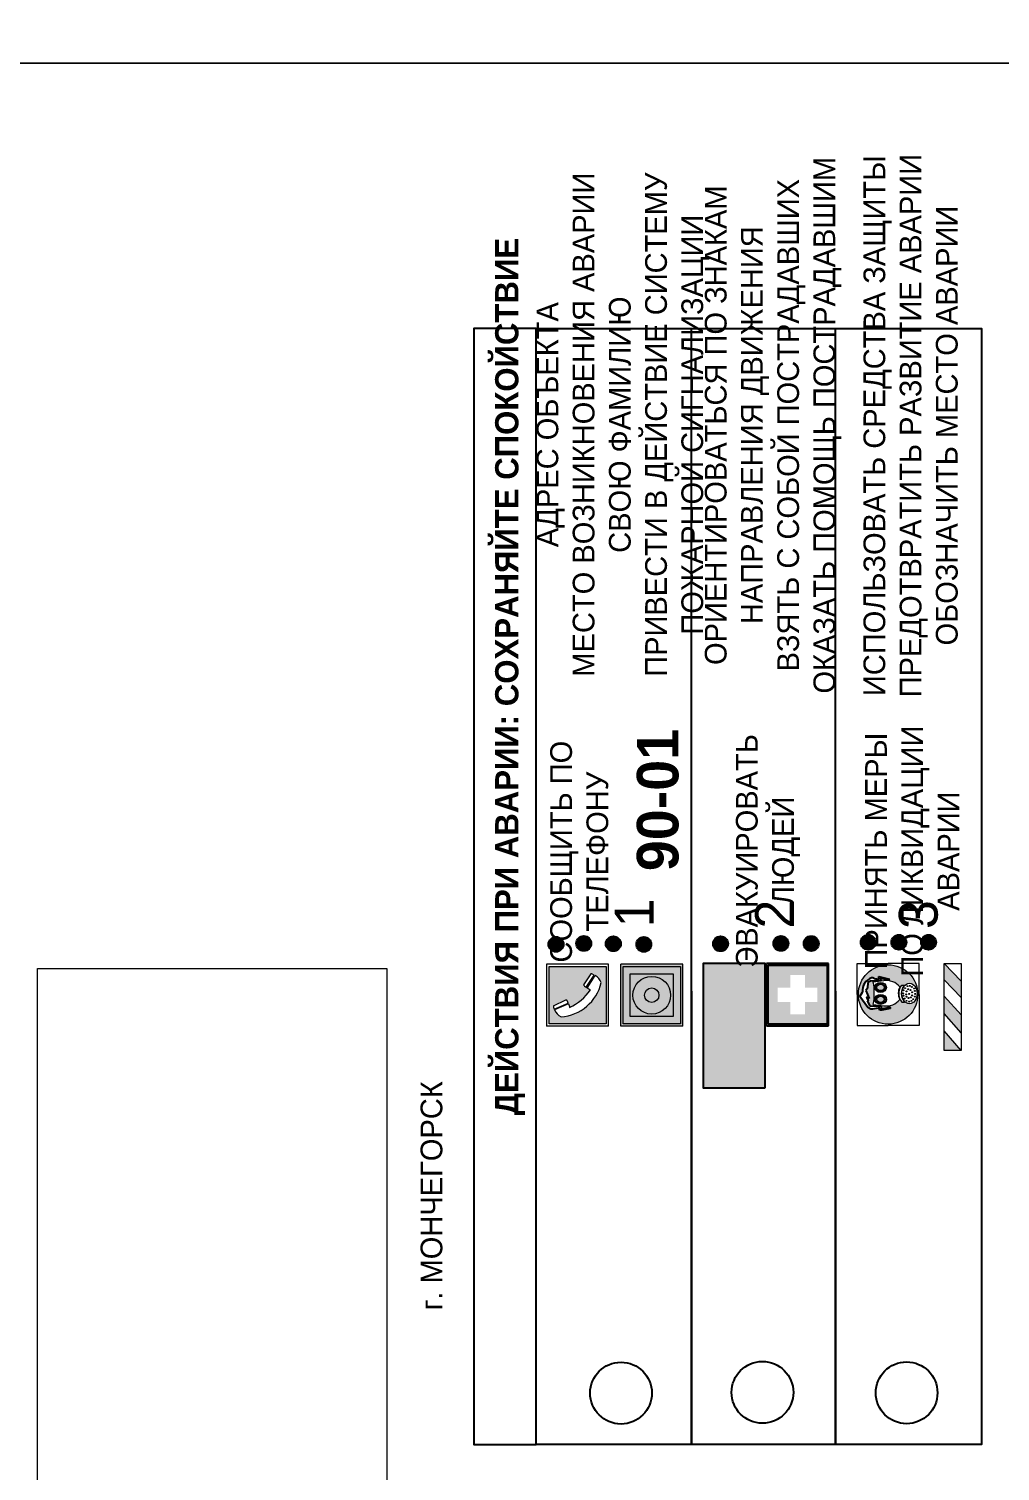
# Model space of a CAD drawing. Header units: millimetres. Extents: x 13810 to 67229, y 12374 to 21950.
# Drawn here: x 28840.9 to 28966.1, y 13967.8 to 14153.7 of the extents above; entities that cross this region are included whole.
import ezdxf

# ---------------------------------------------------------------- set-up
doc = ezdxf.new("R2010")
doc.units = ezdxf.units.MM
doc.styles.add('обычный', font='arial.ttf')
picture_1 = doc.add_image_def('image1.jpg', size_in_pixel=(337, 105))

# ---------------------------------------------------------------- blocks, each defined once
blk = doc.blocks.new('A$C38D26F80')
h = blk.add_hatch(color=5)
h.dxf.hatch_style = 1
h.paths.add_polyline_path([(-8.77, -4.48, 1), (-0.19, -4.48, 1)])
h.paths.add_polyline_path([(-6.75, -3.58), (-6.75, -3.31), (-6.62, -3.22), (-6.5, -3.22), (-6.42, -3.3), (-6.39, -3.28), (-6.59, -2.23), (-6.59, -2.01), (-6.38, -1.58), (-4.76, -0.4), (-4.13, -0.79, -0.362848), (-2.1, -2.1, -0.201049), (-2.17, -2.48, 0.085434), (-2.26, -3.13), (-1.9, -3.16), (-2.25, -4.7), (-2.4, -4.59), (-2.43, -4.34), (-2.36, -4.34), (-2.14, -3.34), (-2.47, -3.42), (-2.58, -1.95), (-2.77, -1.58), (-3.58, -1.52), (-3.92, -1.26), (-5.05, -1.73), (-4.87, -1.39), (-5.41, -1.6), (-5.41, -1.46), (-6.13, -1.87), (-6.18, -3.5), (-6.56, -3.47), (-6.37, -4.59), (-6.16, -4.43), (-6.16, -4.66), (-6.36, -4.79), (-6.37, -4.8), (-6.51, -4.76)], flags=16)
h.paths.add_polyline_path([(-6.51, -4.76), (-6.36, -4.79), (-6.37, -4.8)], flags=0)
h.paths.add_polyline_path([(-5.92, -2.34, 0.089508), (-2.67, -2.35), (-2.48, -3.88, -0.268602), (-3.4, -6.18, 0.262449), (-5.2, -6.18, -0.268602), (-6.11, -3.88)], flags=16)
edge = h.paths.add_edge_path(flags=16)
edge.add_ellipse((-5.19, -3.41), major_axis=(0, 0.842), ratio=0.848992, start_angle=0, end_angle=360)
edge = h.paths.add_edge_path(flags=0)
edge.add_ellipse((-5.19, -3.39), major_axis=(0, 0.665), ratio=0.853798, start_angle=0, end_angle=360)
edge = h.paths.add_edge_path(flags=0)
edge.add_ellipse((-5.19, -3.4), major_axis=(0, 0.528), ratio=0.864094, start_angle=0, end_angle=360)
edge = h.paths.add_edge_path(flags=16)
edge.add_ellipse((-3.47, -3.4), major_axis=(0, 0.842), ratio=0.848992, start_angle=0, end_angle=360)
h.paths.add_polyline_path([(-3.13, -6.45), (-3.13, -6.84, 0.383174), (-5.57, -6.85), (-5.57, -6.49, -0.369952)], flags=16)
edge = h.paths.add_edge_path(flags=0)
edge.add_ellipse((-3.47, -3.39), major_axis=(0, 0.665), ratio=0.853798, start_angle=0, end_angle=360)
edge = h.paths.add_edge_path(flags=0)
edge.add_ellipse((-3.47, -3.4), major_axis=(0, 0.528), ratio=0.864094, start_angle=0, end_angle=360)
edge = h.paths.add_edge_path(flags=16)
edge.add_ellipse((-4.34, -7.57), major_axis=(-1.48, 0), ratio=0.744955, start_angle=0, end_angle=360)
h.paths.add_polyline_path([(-5.01, -6.85, -1), (-5.15, -6.85, -1)], flags=0)
h.paths.add_polyline_path([(-5.33, -7.14, -1), (-5.47, -7.14, -1)], flags=0)
h.paths.add_polyline_path([(-4.61, -6.71, -1), (-4.74, -6.71, -1)], flags=16)
h.paths.add_polyline_path([(-5.43, -7.51, -1), (-5.57, -7.51, -1)], flags=0)
h.paths.add_polyline_path([(-4.26, -6.67, -1), (-4.4, -6.67, -1)], flags=16)
h.paths.add_polyline_path([(-4.74, -7.14, -1), (-4.88, -7.14, -1)], flags=0)
h.paths.add_polyline_path([(-4.93, -7.43, -1), (-5.07, -7.43, -1)], flags=0)
h.paths.add_polyline_path([(-4.41, -7.07, -1), (-4.54, -7.07, -1)], flags=0)
h.paths.add_polyline_path([(-5.33, -7.87, -1), (-5.46, -7.87, -1)], flags=0)
h.paths.add_polyline_path([(-3.8, -6.71, -1), (-3.94, -6.71, -1)], flags=16)
h.paths.add_polyline_path([(-4.85, -7.78, -1), (-4.98, -7.78, -1)], flags=0)
h.paths.add_polyline_path([(-3.96, -7.14, -1), (-4.1, -7.14, -1)], flags=0)
h.paths.add_polyline_path([(-4.33, -7.53, -1), (-4.47, -7.53, -1)], flags=0)
h.paths.add_polyline_path([(-5.09, -8.12, -1), (-5.23, -8.12, -1)], flags=0)
h.paths.add_polyline_path([(-3.5, -6.94, -1), (-3.64, -6.94, -1)], flags=0)
h.paths.add_polyline_path([(-4.54, -7.97, -1), (-4.68, -7.97, -1)], flags=0)
h.paths.add_polyline_path([(-3.66, -7.39, -1), (-3.8, -7.39, -1)], flags=0)
h.paths.add_polyline_path([(-4.73, -8.35, -1), (-4.86, -8.35, -1)], flags=0)
h.paths.add_polyline_path([(-4.09, -7.96, -1), (-4.23, -7.96, -1)], flags=0)
h.paths.add_polyline_path([(-3.77, -7.74, -1), (-3.91, -7.74, -1)], flags=0)
h.paths.add_polyline_path([(-3.22, -7.27, -1), (-3.35, -7.27, -1)], flags=0)
h.paths.add_polyline_path([(-4.34, -8.4, -1), (-4.47, -8.4, -1)], flags=0)
h.paths.add_polyline_path([(-3.16, -7.61, -1), (-3.3, -7.61, -1)], flags=0)
h.paths.add_polyline_path([(-3.9, -8.35, -1), (-4.04, -8.35, -1)], flags=0)
h.paths.add_polyline_path([(-3.32, -7.91, -1), (-3.46, -7.91, -1)], flags=0)
h.paths.add_polyline_path([(-3.55, -8.23, -1), (-3.69, -8.23, -1)], flags=0)
at = {"color": 5, "lineweight": 5}
for p, q in [((-4.48, 0), (-8.96, 0)), ((-8.96, 0), (-8.96, -4.48)), ((-4.48, 0), (0, 0)), ((0, 0), (0, -4.48)), ((-6.59, -2.01), (-6.38, -1.58)), ((-6.59, -2.23), (-6.59, -2.01)), ((-6.38, -1.58), (-4.76, -0.4)), ((-6.13, -1.87), (-6.18, -3.5)), ((-5.41, -1.46), (-6.13, -1.87)), ((-4.87, -1.39), (-5.41, -1.6)), ((-5.41, -1.6), (-5.41, -1.46)), ((-3.92, -1.26), (-5.05, -1.73)), ((-5.05, -1.73), (-4.87, -1.39)), ((-4.76, -0.4), (-4.13, -0.79)), ((-3.58, -1.52), (-3.92, -1.26)), ((-2.77, -1.58), (-3.58, -1.52)), ((-2.58, -1.95), (-2.77, -1.58)), ((-2.47, -3.42), (-2.58, -1.95)), ((-6.75, -3.31), (-6.62, -3.22)), ((-6.75, -3.58), (-6.75, -3.31)), ((-6.51, -4.76), (-6.75, -3.58)), ((-6.62, -3.22), (-6.5, -3.22)), ((-6.39, -3.28), (-6.59, -2.23)), ((-6.18, -3.5), (-6.56, -3.47)), ((-6.56, -3.47), (-6.37, -4.59)), ((-6.5, -3.22), (-6.42, -3.3)), ((-6.42, -3.3), (-6.39, -3.28)), ((-5.92, -2.34), (-6.11, -3.88)), ((-2.67, -2.34), (-2.48, -3.88)), ((-2.14, -3.34), (-2.47, -3.42)), ((-2.36, -4.34), (-2.14, -3.34)), ((-1.9, -3.16), (-2.26, -3.13)), ((-2.25, -4.7), (-1.9, -3.16)), ((-8.96, -8.96), (-8.96, -4.48)), ((-6.37, -4.8), (-6.51, -4.76)), ((-6.37, -4.59), (-6.16, -4.43)), ((-6.16, -4.66), (-6.37, -4.8)), ((-6.16, -4.43), (-6.16, -4.66)), ((-2.43, -4.34), (-2.4, -4.59)), ((-2.43, -4.34), (-2.36, -4.34)), ((-2.4, -4.59), (-2.25, -4.7)), ((0, -8.96), (0, -4.48)), ((-5.57, -6.49), (-5.57, -6.85)), ((-3.13, -6.45), (-3.13, -6.84)), ((-4.48, -8.96), (-8.96, -8.96)), ((-4.48, -8.96), (0, -8.96))]:
    blk.add_line(p, q, dxfattribs=at)
at = {"color": 5}
for p, q in [((-6.59, -2.01), (-6.38, -1.58)), ((-6.59, -2.23), (-6.59, -2.01)), ((-6.38, -1.58), (-4.76, -0.4)), ((-6.13, -1.87), (-6.18, -3.5)), ((-5.41, -1.46), (-6.13, -1.87)), ((-4.87, -1.39), (-5.41, -1.6)), ((-5.41, -1.6), (-5.41, -1.46)), ((-3.92, -1.26), (-5.05, -1.73)), ((-5.05, -1.73), (-4.87, -1.39)), ((-4.76, -0.4), (-4.13, -0.79)), ((-3.58, -1.52), (-3.92, -1.26)), ((-2.77, -1.58), (-3.58, -1.52)), ((-2.58, -1.95), (-2.77, -1.58)), ((-2.47, -3.42), (-2.58, -1.95)), ((-6.75, -3.31), (-6.62, -3.22)), ((-6.75, -3.58), (-6.75, -3.31)), ((-6.51, -4.76), (-6.75, -3.58)), ((-6.62, -3.22), (-6.5, -3.22)), ((-6.39, -3.28), (-6.59, -2.23)), ((-6.18, -3.5), (-6.56, -3.47)), ((-6.56, -3.47), (-6.37, -4.59)), ((-6.5, -3.22), (-6.42, -3.3)), ((-6.42, -3.3), (-6.39, -3.28)), ((-2.14, -3.34), (-2.47, -3.42)), ((-2.36, -4.34), (-2.14, -3.34)), ((-2.26, -3.13), (-1.9, -3.16)), ((-1.9, -3.16), (-2.25, -4.7)), ((-6.37, -4.8), (-6.51, -4.76)), ((-6.36, -4.79), (-6.51, -4.76)), ((-6.37, -4.59), (-6.16, -4.43)), ((-6.16, -4.66), (-6.37, -4.8)), ((-6.16, -4.66), (-6.36, -4.79)), ((-6.16, -4.43), (-6.16, -4.66)), ((-2.4, -4.59), (-2.43, -4.34)), ((-2.43, -4.34), (-2.36, -4.34)), ((-2.25, -4.7), (-2.4, -4.59))]:
    blk.add_line(p, q, dxfattribs=at)
at = {"color": 5, "lineweight": 5}
for centre, radius in [((-4.48, -4.48), 4.29), ((-5.5, -7.51), 0.0678), ((-5.4, -7.14), 0.0678), ((-5.4, -7.87), 0.0678), ((-5.16, -8.12), 0.0678), ((-5.08, -6.85), 0.0678), ((-5, -7.43), 0.0678), ((-4.91, -7.78), 0.0678), ((-4.81, -7.14), 0.0678), ((-4.79, -8.35), 0.0678), ((-4.67, -6.71), 0.0678), ((-4.61, -7.97), 0.0678), ((-4.47, -7.07), 0.0678), ((-4.4, -7.53), 0.0678), ((-4.33, -6.67), 0.0678), ((-4.16, -7.96), 0.0678), ((-4.03, -7.14), 0.0678), ((-3.97, -8.35), 0.0678), ((-3.87, -6.71), 0.0678), ((-3.84, -7.74), 0.0678), ((-3.73, -7.39), 0.0678), ((-3.62, -8.23), 0.0678), ((-3.57, -6.94), 0.0678), ((-3.39, -7.91), 0.0678), ((-3.28, -7.27), 0.0678), ((-3.23, -7.61), 0.0678), ((-4.4, -8.4), 0.0678)]:
    blk.add_circle(centre, radius, dxfattribs=at)
at = {"color": 5}
for centre, radius, start, end in [((-3.89, -2.66), 1.88, 17.387, 97.1599), ((-0.35, -3.07), 1.91, 162.2553, 181.7878), ((-2.6, -2.2), 0.511, 326.3906, 11.8614)]:
    blk.add_arc(centre, radius, start, end, dxfattribs=at)
at = {"color": 5, "lineweight": 5}
for centre, radius, start, end in [((-3.66, -4.24), 2.47, 171.573, 231.7124), ((-4.28, 6.66), 9.15, 259.6987, 280.1569), ((-4.93, -4.24), 2.47, 308.2876, 8.427), ((-0.47, -3.05), 1.79, 161.5846, 182.4584), ((-2.6, -2.2), 0.513, 326.4781, 11.7739), ((-4.33, -7.88), 1.87, 50.358, 131.5662), ((-4.3, -7.78), 1.83, 60.5889, 119.4111), ((-4.34, -8.2), 1.82, 48.4943, 132.3565)]:
    blk.add_arc(centre, radius, start, end, dxfattribs=at)
for centre, major_axis, ratio in [((-5.19, -3.41), (0, 0.842), 0.848992), ((-5.19, -3.39), (0, 0.665), 0.853798), ((-5.19, -3.4), (0, 0.528), 0.864094), ((-3.47, -3.4), (0, 0.842), 0.848992), ((-3.47, -3.39), (0, 0.665), 0.853798), ((-3.47, -3.4), (0, 0.528), 0.864094), ((-4.34, -7.57), (-1.48, 0), 0.744955)]:
    blk.add_ellipse(centre, major_axis=major_axis, ratio=ratio, dxfattribs=at)
blk = doc.blocks.new('A$C47DD6509')
at = {"lineweight": 5}
for points in [[(-8.69, 0), (-11.19, 0), (-11.19, -2.22)], [(-4.22, 0), (-6.45, 0), (-8.91, -2.22), (-6.61, -2.22)], [(0, 0), (-2.09, 0), (-4.36, -2.22), (-2.29, -2.22)]]:
    blk.add_hatch(color=242, dxfattribs=at).paths.add_polyline_path(points)
at = {"color": 242, "lineweight": 5}
for p, q in [((-11.19, -2.22), (-8.69, 0)), ((-11.19, -2.22), (-11.19, 0)), ((-11.19, 0), (-8.69, 0)), ((-11.19, 0), (0, 0)), ((-8.91, -2.22), (-6.45, 0)), ((-6.61, -2.22), (-4.22, 0)), ((-4.36, -2.22), (-2.09, 0)), ((-2.29, -2.22), (0, 0)), ((0, 0), (0, -2.22)), ((0, -2.22), (-11.19, -2.22))]:
    blk.add_line(p, q, dxfattribs=at)
blk = doc.blocks.new('A$C32E8229D')
at = {"true_color": 0xffffff}
blk.add_hatch(color=7, dxfattribs=at).paths.add_polyline_path([(0, 0), (0, -8), (16, -8), (16, 0)])
h = blk.add_hatch(color=126)
h.paths.add_polyline_path([(0.2, -0.2), (15.8, -0.2), (15.8, -7.8), (0.2, -7.8)])
h.paths.add_polyline_path([(13.49, -2.05), (12.08, -2.05), (11.37, -2.63, 0.162397), (11.29, -2.84), (11.29, -3.63), (10.35, -3.63), (10.35, -4.05), (11.68, -4.05), (11.68, -3.48), (12.26, -4.28), (11.29, -5.1), (11.29, -6.78), (11.85, -6.78), (11.85, -5.44), (12.8, -4.64), (12.8, -5.94), (14.46, -5.94), (14.46, -5.39), (13.45, -5.39), (13.45, -3.97), (12.46, -2.59), (13.15, -2.59), (13.69, -3.34), (14.18, -3)], flags=16)
h.paths.add_polyline_path([(10.74, -1.82, 1), (11.8, -1.82, 1)], flags=16)
h.paths.add_polyline_path([(9.39, -3.59), (5.99, -3.59), (6.56, -3.03), (5.91, -3.03), (5.1, -3.83), (5.91, -4.64), (6.56, -4.64), (5.99, -4.09), (9.39, -4.09)], flags=16)
h.paths.add_polyline_path([(4.29, -1.08), (1.72, -1.08), (1.72, -6.6), (4.29, -6.6)], flags=16)
at = {"color": 126}
blk.add_lwpolyline([(16, -8), (0, -8), (0, 0), (16, 0)], close=True, dxfattribs=at)
blk = doc.blocks.new('A$C18900ED3')
h = blk.add_hatch(color=126)
h.paths.add_polyline_path([(-0.18, -0.18), (-7.02, -0.18), (-7.02, -7.02), (-0.18, -7.02)])
h.paths.add_polyline_path([(-5.89, -4.46), (-5.89, -2.77), (-4.46, -2.77), (-4.46, -1.31), (-2.77, -1.31), (-2.77, -2.77), (-1.33, -2.77), (-1.33, -4.46), (-2.77, -4.46), (-2.77, -5.89), (-4.46, -5.89), (-4.46, -4.46)], flags=16)
at = {"color": 126}
for p, q in [((-7.2, 0), (-7.2, -7.2)), ((0, 0), (-7.2, 0)), ((0, -7.2), (0, 0)), ((-7.02, -7.02), (-7.02, -0.18)), ((-7.02, -0.18), (-0.18, -0.18)), ((-0.18, -0.18), (-0.18, -7.02)), ((-7.2, -7.2), (0, -7.2)), ((-0.18, -7.02), (-7.02, -7.02))]:
    blk.add_line(p, q, dxfattribs=at)
blk = doc.blocks.new('A$C456E1F9C')
at = {"lineweight": 5}
h = blk.add_hatch(color=242, dxfattribs=at)
h.paths.add_polyline_path([(0.51, -1.47), (0.51, -13.26), (12.29, -13.26), (12.29, -1.47)])
h.paths.add_polyline_path([(5.42, -4.95, -0.254479), (4.78, -5.4), (3.52, -2.53, -0.209735), (4.23, -2.4)], flags=16)
h.paths.add_polyline_path([(8.53, -8.6), (10.87, -10.17), (10.54, -10.76), (8.03, -9.13, -0.192251)], flags=16)
h.paths.add_polyline_path([(4.61, -5.49, 0.005518), (3.87, -5.72, 0.128647), (7.49, -10.01, 0.00809), (7.83, -9.33), (10.47, -10.97, -0.16736), (8.99, -12.25, -0.327862), (1.95, -3.95, -0.166952), (3.36, -2.62)], flags=16)
at = {"color": 242, "lineweight": 5}
for p, q in [((0, -13.77), (0, -0.97)), ((12.8, -0.97), (0, -0.97)), ((4.61, -5.49), (3.36, -2.62)), ((3.52, -2.53), (4.78, -5.4)), ((4.23, -2.4), (5.42, -4.95)), ((12.8, -13.77), (12.8, -0.97)), ((10.81, -10.12), (8.53, -8.6)), ((7.83, -9.33), (10.47, -10.97)), ((8.03, -9.13), (10.54, -10.76)), ((10.54, -10.76), (10.8, -10.3)), ((10.8, -10.3), (10.81, -10.12)), ((0, -13.77), (12.8, -13.77))]:
    blk.add_line(p, q, dxfattribs=at)
blk.add_lwpolyline([(0.51, -1.47), (12.29, -1.47), (12.29, -13.26), (0.51, -13.26)], close=True, dxfattribs=at)
for centre, radius, start, end in [((4.59, -5.34), 2.99, 114.2845, 152.1974), ((4.02, -3.27), 0.891, 76.3284, 123.7092), ((11.12, -3.31), 9.19, 183.9915, 256.6009), ((14.98, -39.1), 35.17, 107.1487, 108.4135), ((13.86, -0.94), 11.08, 205.5536, 234.8762), ((4.68, -4.59), 0.824, 276.9621, 334.0723), ((8.94, -9.5), 0.989, 114.4092, 157.9388), ((-13.31, 0.8), 23.44, 332.5487, 334.4027), ((7.87, -9.46), 3, 291.9291, 329.9329)]:
    blk.add_arc(centre, radius, start, end, dxfattribs=at)
blk = doc.blocks.new('A$C54414219')
at = {"true_color": 0xffffff}
h = blk.add_hatch(color=7, dxfattribs=at)
h.paths.add_polyline_path([(2.39, -9.45), (2.39, -18.3), (11.23, -18.3), (11.23, -9.45)], flags=0)
h.paths.add_polyline_path([(10.71, -13.87, -1), (2.92, -13.87, -1)], flags=0)
h.paths.add_polyline_path([(8.3, -13.87, -1), (5.33, -13.87, -1)], flags=0)
h.paths.add_polyline_path([(0.41, -7.47), (0.41, -20.27), (13.21, -20.27), (13.21, -7.47)])
h.paths.add_polyline_path([(0.92, -19.77), (12.71, -19.77), (12.71, -7.98), (0.92, -7.98)], flags=16)
h.paths.add_polyline_path([(11.23, -9.45), (11.23, -18.3), (2.39, -18.3), (2.39, -9.45)], flags=0)
at = {"lineweight": 5}
h = blk.add_hatch(color=242, dxfattribs=at)
h.paths.add_polyline_path([(12.71, -7.98), (0.92, -7.98), (0.92, -19.77), (12.71, -19.77)])
h.paths.add_polyline_path([(11.23, -18.3), (2.39, -18.3), (2.39, -9.45), (11.23, -9.45)], flags=16)
h.paths.add_polyline_path([(10.71, -13.87, -1), (2.92, -13.87, -1)], flags=0)
h.paths.add_polyline_path([(8.3, -13.87, -1), (5.33, -13.87, -1)], flags=0)
at = {"true_color": 0xffffff}
h = blk.add_hatch(color=7, dxfattribs=at)
h.paths.add_polyline_path([(2.39, -9.45), (2.39, -18.3), (11.23, -18.3), (11.23, -9.45)])
h.paths.add_polyline_path([(10.71, -13.87, -1), (2.92, -13.87, -1)], flags=16)
h.paths.add_polyline_path([(8.3, -13.87, -1), (5.33, -13.87, -1)], flags=0)
at = {"lineweight": 5}
h = blk.add_hatch(color=242, dxfattribs=at)
h.paths.add_polyline_path([(2.92, -13.87, 1), (10.71, -13.87, 1)])
h.paths.add_polyline_path([(8.3, -13.87, -1), (5.33, -13.87, -1)], flags=16)
at = {"color": 242, "lineweight": 5}
for p, q in [((0.41, -20.27), (0.41, -7.47)), ((0.41, -7.47), (13.21, -7.47)), ((0.41, -7.47), (13.21, -7.47)), ((13.21, -20.27), (13.21, -7.47)), ((0.41, -20.27), (13.21, -20.27))]:
    blk.add_line(p, q, dxfattribs=at)
for points in [[(0.92, -7.98), (12.71, -7.98), (12.71, -19.77), (0.92, -19.77)], [(2.39, -9.45), (11.23, -9.45), (11.23, -18.3), (2.39, -18.3)]]:
    blk.add_lwpolyline(points, close=True, dxfattribs=at)
for radius in [3.89, 1.49]:
    blk.add_circle((6.81, -13.87), radius, dxfattribs=at)

msp = doc.modelspace()

# ---------------------------------------------------------------- hatches: boundary and pattern name
at = {"lineweight": 0}
h = msp.add_hatch(color=256, dxfattribs=at)
h.dxf.hatch_style = 1
h.paths.add_polyline_path([(28908.83, 14034.76, 1), (28908.83, 14036.69, 1)])
h = msp.add_hatch(color=256, dxfattribs=at)
h.dxf.hatch_style = 1
h.paths.add_polyline_path([(28912.41, 14034.86, 1), (28912.41, 14036.79, 1)])
h = msp.add_hatch(color=256, dxfattribs=at)
h.dxf.hatch_style = 1
h.paths.add_polyline_path([(28916.22, 14034.82, 1), (28916.22, 14036.76, 1)])
h = msp.add_hatch(color=256, dxfattribs=at)
h.dxf.hatch_style = 1
h.paths.add_polyline_path([(28920.15, 14034.74, 1), (28920.15, 14036.67, 1)])
h = msp.add_hatch(color=256, dxfattribs=at)
h.dxf.hatch_style = 1
h.paths.add_polyline_path([(28930.04, 14034.83, 1), (28930.04, 14036.76, 1)])
h = msp.add_hatch(color=256, dxfattribs=at)
h.dxf.hatch_style = 1
h.paths.add_polyline_path([(28937.82, 14034.87, 1), (28937.82, 14036.8, 1)])
h = msp.add_hatch(color=256, dxfattribs=at)
h.dxf.hatch_style = 1
h.paths.add_polyline_path([(28941.72, 14034.86, 1), (28941.72, 14036.79, 1)])
h = msp.add_hatch(color=256, dxfattribs=at)
h.dxf.hatch_style = 1
h.paths.add_polyline_path([(28949.07, 14035.02, 1), (28949.07, 14036.95, 1)])
h = msp.add_hatch(color=256, dxfattribs=at)
h.dxf.hatch_style = 1
h.paths.add_polyline_path([(28953.02, 14035.01, 1), (28953.02, 14036.94, 1)])
h = msp.add_hatch(color=256, dxfattribs=at)
h.dxf.hatch_style = 1
h.paths.add_polyline_path([(28956.85, 14035.01, 1), (28956.85, 14036.95, 1)])

# ---------------------------------------------------------------- linework, layer by layer
at = {"color": 126, "lineweight": 0, "true_color": 0x008754}
for points in [[(28466.55, 14544.23), (29066.55, 14544.23), (29066.55, 14149.23), (28466.55, 14149.23)], [(28466.55, 14149.23), (29066.55, 14149.23), (29066.55, 13754.23), (28466.55, 13754.23)]]:
    msp.add_lwpolyline(points, close=True, dxfattribs=at)
for points in [[(28906.29, 13971.28), (28906.29, 14115.04), (28898.24, 14115.04), (28898.24, 13971.28)], [(28906.29, 13971.28), (28906.29, 14115.04), (28963.69, 14115.04), (28963.69, 13971.28)]]:
    msp.add_lwpolyline(points, close=True)
for points in [[(28926.29, 14029.69), (28926.29, 13971.28), (28926.29, 14115.04)], [(28944.86, 14029.69), (28944.86, 13971.28), (28944.86, 14115.04)]]:
    msp.add_lwpolyline(points)
for centre, radius in [((28908.83, 14035.72), 0.966), ((28912.41, 14035.83), 0.966), ((28916.22, 14035.79), 0.966), ((28920.15, 14035.71), 0.966), ((28930.04, 14035.79), 0.966), ((28937.82, 14035.83), 0.966), ((28941.72, 14035.82), 0.966), ((28949.07, 14035.98), 0.966), ((28953.02, 14035.98), 0.966), ((28956.85, 14035.98), 0.966), ((28917.21, 13977.9), 3.98), ((28935.44, 13978), 3.98), ((28954.02, 13977.94), 3.98)]:
    msp.add_circle(centre, radius)

# ---------------------------------------------------------------- block references
at = {"rotation": 90}
for name, p, xscale, yscale, zscale in [('A$C456E1F9C', (28907.01, 14025.17), 0.625, 0.625, 0.625), ('A$C54414219', (28912.5, 14024.91), 0.625, 0.625, 0.625), ('A$C18900ED3', (28935.96, 14033.23), 1.111111111007631, 1.111111111007631, 1.111111111007631), ('A$C38D26F80', (28947.63, 14033.26), 0.8928571427240968, 0.8928571427240968, 0.8928571427240968)]:
    msp.add_blockref(name, p, dxfattribs=dict(at, xscale=xscale, yscale=yscale, zscale=zscale))
at = {"xscale": -1, "rotation": 90}
msp.add_blockref('A$C32E8229D', (28927.81, 14033.23), dxfattribs=at)
at = {"color": 242, "true_color": 0xc1121c, "rotation": 90}
msp.add_blockref('A$C47DD6509', (28958.85, 14033.25), dxfattribs=at)

# ---------------------------------------------------------------- texts
at = {"lineweight": 0, "attachment_point": 5, "rotation": 90, "style": 'обычный'}
for s, insert, char_height, width in [('\\pi-8.4,l8.4,t8.4;{\\fProxima Nova Rg|b0|i0|c204|p2;ИСПОЛЬЗОВАТЬ СРЕДСТВА ЗАЩИТЫ \\PПРЕДОТВРАТИТЬ РАЗВИТИЕ АВАРИИ\\PОБОЗНАЧИТЬ МЕСТО АВАРИИ}', (28954.55, 14102.55), 2.8, 126.6484), ('\\pi-8.4,l8.4,t8.4;{\\fProxima Nova Rg|b0|i0|c204|p2;АДРЕС ОБЪЕКТА\\PМЕСТО ВОЗНИКНОВЕНИЯ АВАРИИ\\PСВОЮ ФАМИЛИЮ\\PПРИВЕСТИ В ДЕЙСТВИЕ СИСТЕМУ \\PПОЖАРНОЙ СИГНАЛИЗАЦИИ}', (28917.46, 14102.67), 2.8, 126.6484), ('\\pi-8.4,l8.4,t8.4;{\\fProxima Nova Rg|b0|i0|c204|p2;ОРИЕНТИРОВАТЬСЯ ПО ЗНАКАМ \\PНАПРАВЛЕНИЯ ДВИЖЕНИЯ\\PВЗЯТЬ С СОБОЙ ПОСТРАДАВШИХ\\PОКАЗАТЬ ПОМОЩЬ ПОСТРАДАВШИМ}', (28936.82, 14102.6), 2.8, 126.6484), ('{\\fProxima Nova Rg|b1|i0|c204|p2;ДЕЙСТВИЯ ПРИ АВАРИИ: СОХРАНЯЙТЕ СПОКОЙСТВИЕ\\H1.6644x; }', (28902.92, 14070.22), 3, 175.1736), ('{\\fProxima Nova Rg|b1|i0|c204|p2;\\H1.0714x;90-01\\fProxima Nova Rg|b0|i0|c204|p2;\\H0.93331x; \\H1.3449x; }', (28921.97, 14054.31), 5, 126.6484), ('{\\fProxima Nova Rg|b0|i0|c204|p2;ЭВАКУИРОВАТЬ \\PЛЮДЕЙ}', (28936.16, 14047.76), 2.8, 126.6484), ('{\\fProxima Nova Rg|b0|i0|c204|p2;ПРИНЯТЬ МЕРЫ \\PПО ЛИКВИДАЦИИ \\PАВАРИИ}', (28954.74, 14047.73), 2.8, 126.6484), ('{\\fProxima Nova Rg|b0|i0|c204|p2;СООБЩИТЬ ПО \\PТЕЛЕФОНУ}', (28911.84, 14047.66), 2.8, 126.6484), ('{\\fProxima Nova Rg|b0|i0|c204|p2;1\\H1.1667x; }', (28918.9, 14039.76), 5, 126.6484), ('{\\fProxima Nova Rg|b0|i0|c204|p2;2\\H1.1967x; }', (28936.99, 14039.61), 5, 126.6484), ('{\\fProxima Nova Rg|b0|i0|c204|p2;3\\H1.1967x; }', (28955.56, 14039.55), 5, 126.6484), ('\\pi-8.4,l8.4,t8.4;{\\fProxima Nova Rg|b0|i0|c204|p2;г. МОНЧЕГОРСК\\H1.1997x; }', (28892.8, 14003.33), 2.8, 126.6484)]:
    msp.add_mtext(s, dxfattribs=dict(at, insert=insert, char_height=char_height, width=width))

# ---------------------------------------------------------------- pictures from other files: only their frames are drawn
at = {"color": 7, "lineweight": 0, "true_color": 0xf5f5ff}
image = msp.add_image(picture_1, insert=(28887.01, 13888.08), size_in_units=(144.52, 45.03), rotation=90, dxfattribs=at)
image.dxf.flags = 7

doc.saveas('drawing.dxf')
